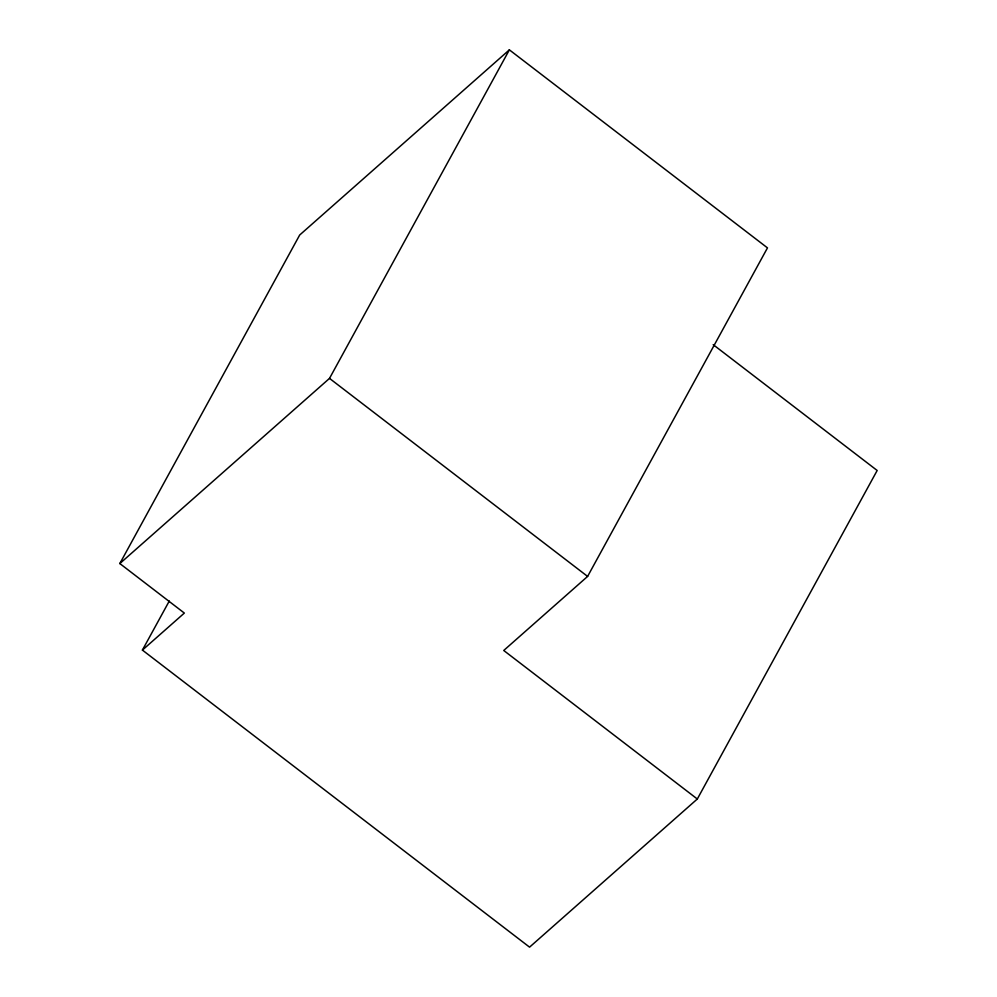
<?xml version="1.0" encoding="UTF-8"?>
<svg xmlns="http://www.w3.org/2000/svg" width="997" height="997" viewBox="0 0 997 997"><rect width="100%" height="100%" fill="white"/><g stroke="black" fill="none" stroke-linecap="round" stroke-linejoin="round"><path stroke-width="1.5" d="M697.314 799.008L529.569 947.15L142.409 650.094L184.345 613.068L119.827 563.554L299.686 235.018L509.367 49.85L767.478 247.879L587.607 576.416L503.734 650.48L697.314 799.008L877.173 470.484L713.191 344.663M142.409 650.094L169.278 601.029M119.827 563.554L329.508 378.386L509.367 49.85M329.508 378.386L587.607 576.416"/></g></svg>
